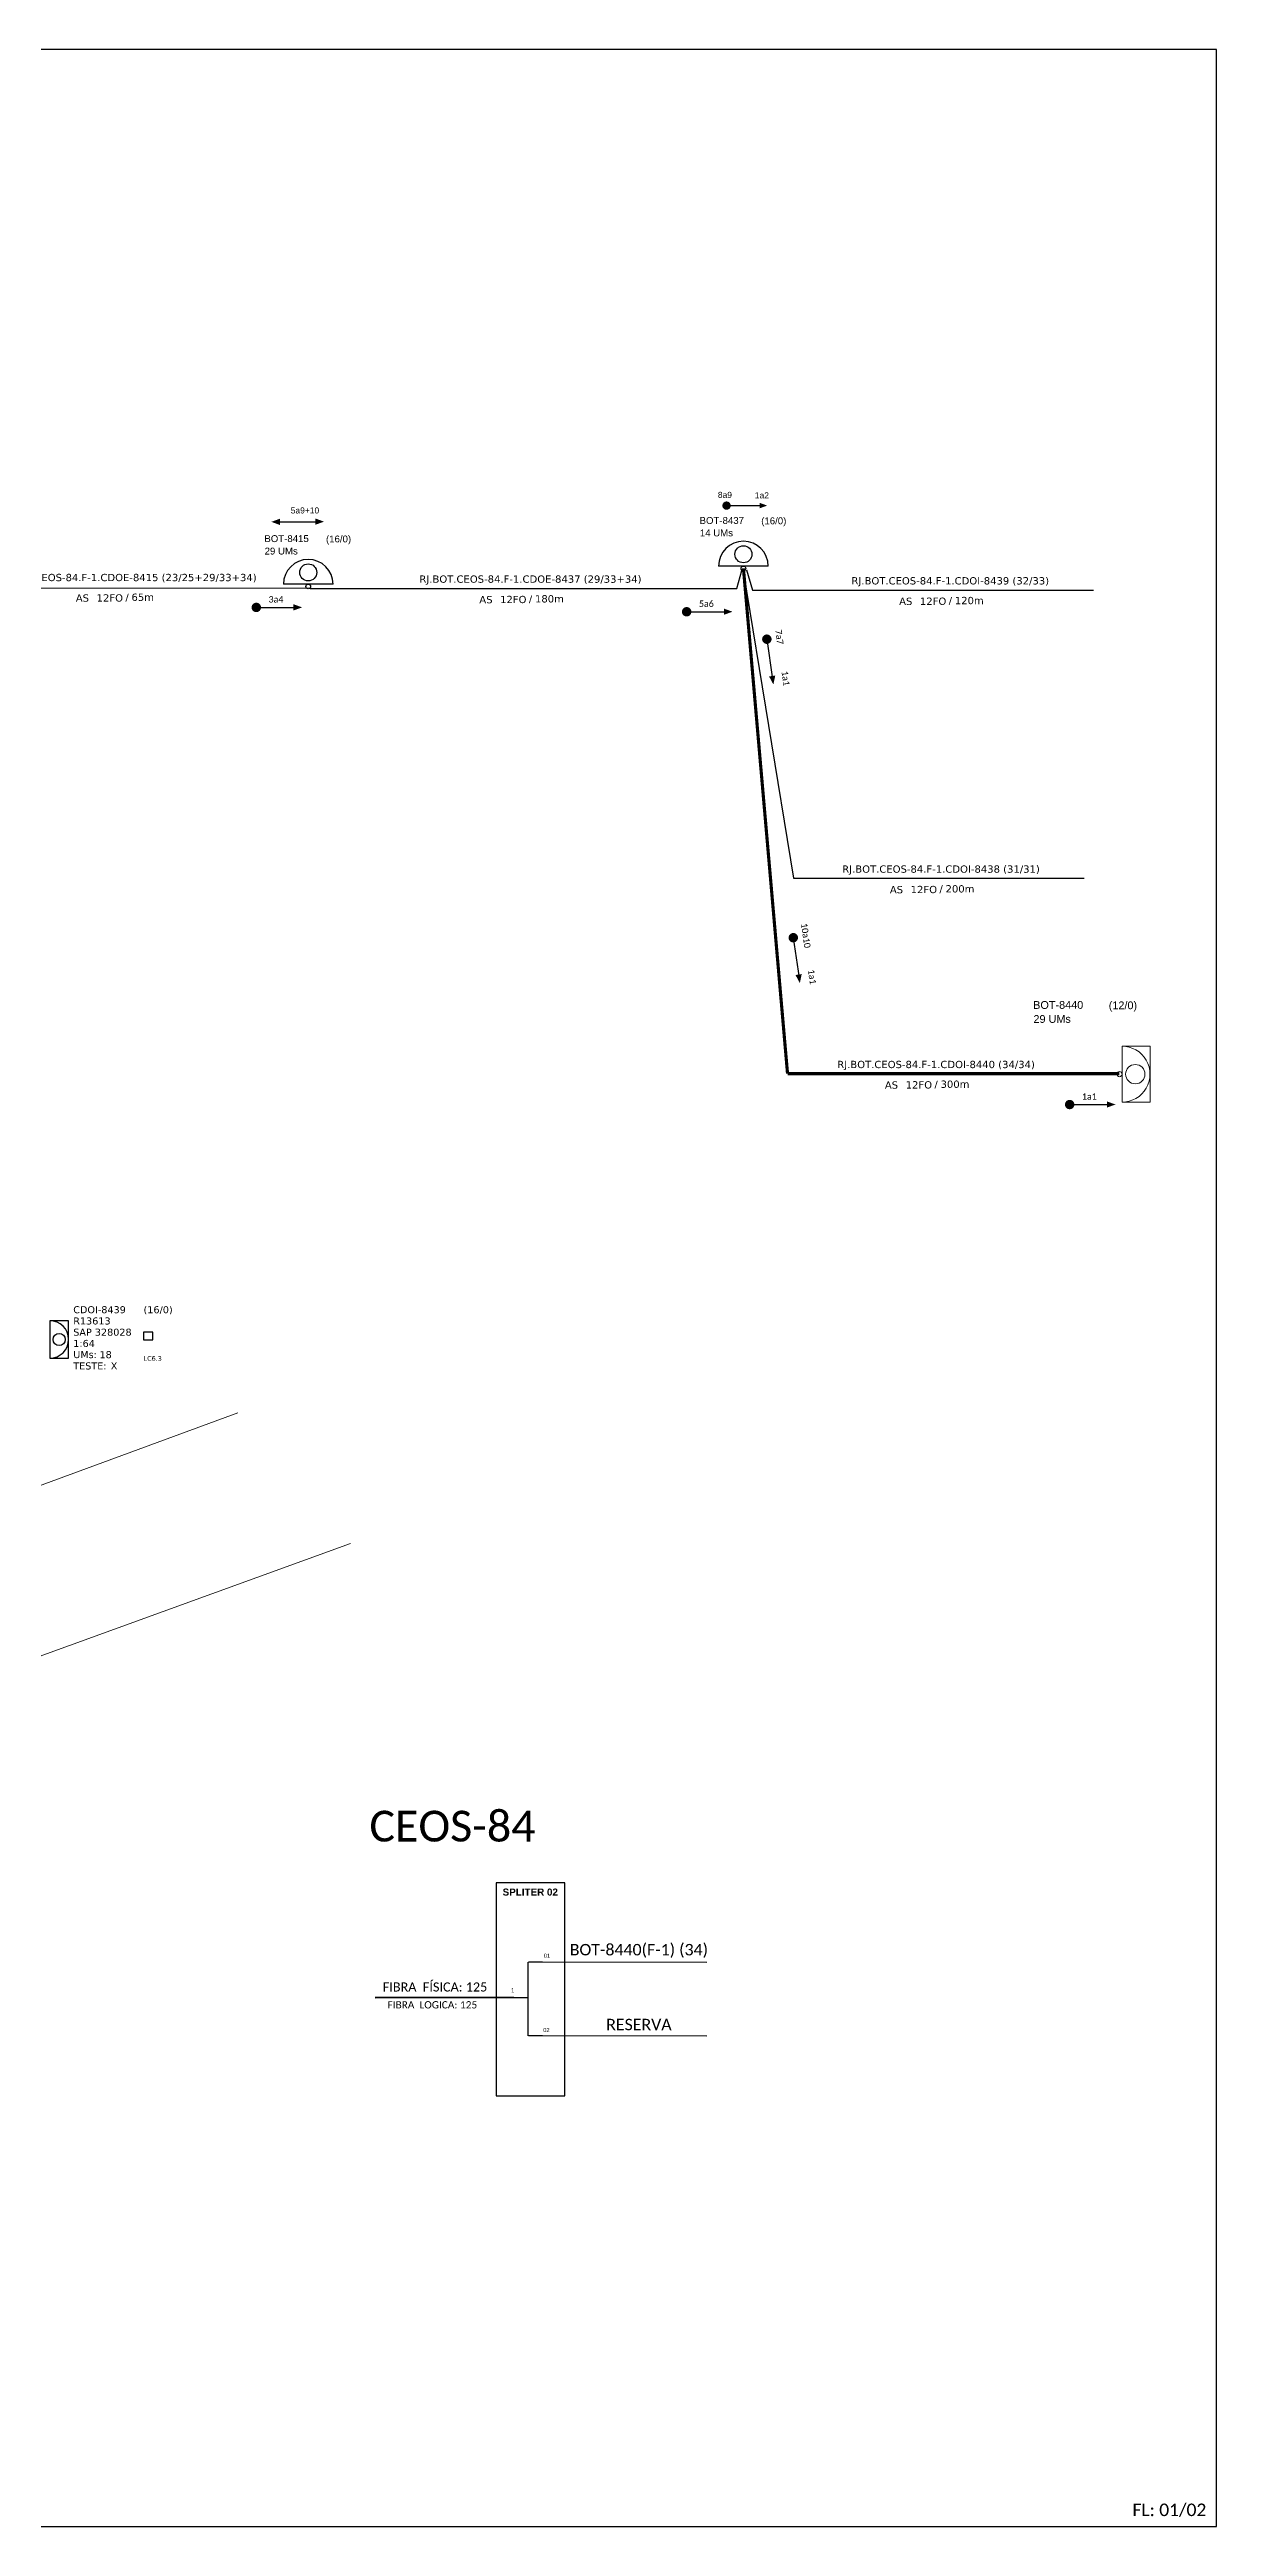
# Model space of a CAD drawing. Header units: inches. Extents: x 158 to 1895, y 602 to 1196.
# Drawn here: x 717 to 996, y 602 to 1196 of the extents above; entities that cross this region are included whole.
import ezdxf
from ezdxf.enums import TextEntityAlignment as Align

# ---------------------------------------------------------------- set-up
doc = ezdxf.new("R2010")
doc.units = ezdxf.units.IN
doc.header["$MEASUREMENT"] = 0
for name, color, linetype, lineweight in [('20.0 - Legenda - Elementos Ópticos', 1, 'Continuous', 0), ("20.0-LEGENDA DOS CDO'S", 1, 'Continuous', 0), ('20.2-CDO_POSTE', 1, 'Continuous', 5), ('40.1-ETIQUETAS', 1, 'Continuous', 20), ('Quadra', 251, 'Continuous', 0)]:
    doc.layers.add(name, color=color, linetype=linetype, lineweight=lineweight)
for name, color, linetype in [('20.4 - CDOI', 1, 'Continuous'), ('CAP a instalar', 1, 'Continuous'), ('SETA', 7, 'Continuous'), ('surveys legendas', 7, 'Continuous')]:
    doc.layers.add(name, color=color, linetype=linetype)
doc.layers.add('70.3 - Atributos Ocultos', color=102, linetype='Continuous', plot=False)
doc.layers.add('70.3 - Atributos Ocultos (Survey)', color=190, linetype='Continuous', plot=False)
doc.styles.add('ARIAL', font='arial.ttf')
doc.styles.add('siredit', font='verdana.ttf')
doc.styles.add('WMF-Calibri0', font='calibri.ttf')
doc.linetypes.add('FENCELINE1', pattern='A,0.25,-0.1,[133,ltypeshp.shx,S=0.1,R=0,X=-0.1,Y=0],-0.1,1', length=1.45)

# ---------------------------------------------------------------- blocks, each defined once
blk = doc.blocks.new('S_CDOI')
at = {"color": 0}
blk.add_lwpolyline([(-2, -1), (2, -1), (2, 1), (-2, 1)], close=True, dxfattribs=at)
blk.add_circle((0, 0), 0.65, dxfattribs=at)
blk.add_arc((0, -1), 2, 0, 180, dxfattribs=at)
blk = doc.blocks.new('*U13')
at = {"layer": '70.3 - Atributos Ocultos'}
blk.add_lwpolyline([(10, -0.03), (11, -0.03), (11, 0.77), (10, 0.77)], close=True, dxfattribs=at)
at = {"layer": '20.4 - CDOI', "color": 0, "rotation": 270}
blk.add_blockref('S_CDOI', (1, 0), dxfattribs=at)
at = {"layer": '20.0 - Legenda - Elementos Ópticos', "color": 0, "style": 'siredit'}
for s, p in [('TESTE:', (2.5, -2.83)), ('UMs:', (2.5, -1.62))]:
    blk.add_text(s, height=0.75, dxfattribs=at).set_placement(p, align=Align.MIDDLE_LEFT)
blk.add_attdef('CODIGO', text='', height=0.75, dxfattribs=at).set_placement((2.5, 3.17), align=Align.MIDDLE_LEFT)
at = {"layer": '20.0 - Legenda - Elementos Ópticos', "color": 0, "style": 'siredit', "flags": 8}
for tag, p in [('FIBRAS_UTL', (10, 3.17)), ('SAP', (2.5, 0.77)), ('LOCAL', (2.5, 1.97)), ('RACIO', (2.5, -0.43)), ('UMS', (5.3, -1.62)), ('TESTES', (6.5, -2.83))]:
    blk.add_attdef(tag, text='', height=0.75, dxfattribs=at).set_placement(p, align=Align.MIDDLE_LEFT)
at = {"layer": '70.3 - Atributos Ocultos', "style": 'siredit', "flags": 9}
blk.add_attdef('DERIVACAO', text='', height=0.5, dxfattribs=at).set_placement((10.5, 0.37), align=Align.MIDDLE_CENTER)
at = {"layer": '70.3 - Atributos Ocultos', "style": 'siredit'}
for tag, flags, p in [('ORIGEM', 9, (10, 1.97)), ('DESTINO', 9, (10, 1.17)), ('FIBRAS', 9, (11.5, 0.37)), ('FOLGA', 9, (14, 0.37)), ('FATOR', 9, (5.5, -0.43)), ('ENDERECO', 9, (10, -0.43)), ('LANCE', 8, (10, -2.03))]:
    blk.add_attdef(tag, text='', height=0.5, dxfattribs=dict(at, flags=flags)).set_placement(p, align=Align.MIDDLE_LEFT)
at = {"layer": '70.3 - Atributos Ocultos (Survey)', "style": 'siredit', "flags": 9}
blk.add_attdef('SURVEYS', text='', height=0.5, dxfattribs=at).set_placement((10, -1.23), align=Align.MIDDLE_LEFT)
blk = doc.blocks.new('CDOE-TEXTO PADRÃO')
at = {"layer": "20.0-LEGENDA DOS CDO'S", "color": 0, "style": 'ARIAL'}
for tag, p in [('CDO_N', (0.49, 7.39)), ('CORDOALHA', (0.5, 4.33)), ('SAP', (0.51, 1.67)), ('SPLITER_1', (0.59, -0.91)), ('SPLITER_2', (0.6, -3.55)), ('(XX-XX_F)S', (0.54, -8.29)), ('(XX-XX_L)S', (0.55, -10.83)), ('UMS', (0.55, -13.15))]:
    blk.add_attdef(tag, p, '', height=1.7, rotation=0.118, dxfattribs=at)
blk.add_attdef('FIBRAS_UTILIZADAS', text='', height=1.7, rotation=0.118, dxfattribs=at).set_placement((19.77, 7.43), align=Align.CENTER)
blk = doc.blocks.new('ETIQUETA_RS5F')
at = {"layer": '40.1-ETIQUETAS', "color": 0, "style": 'siredit'}
blk.add_text('/', height=1.5, dxfattribs=at).set_placement((1.55, -1.95), align=Align.MIDDLE_RIGHT)
for tag, p in [('ETIQUETA_R_SECUNDARIA', (1.18, 2.1)), ('ETIQUETA_R_PRIMARIA', (1.18, 4.1)), ('F_ATIVAS/F_MORTAS', (1.11, -4.24))]:
    blk.add_attdef(tag, text='', height=1.5, dxfattribs=at).set_placement(p, align=Align.MIDDLE_CENTER)
for tag, p in [('TIPO_CABO', (-6.62, -2.12)), ('CAP_CABO', (0.37, -2.09))]:
    blk.add_attdef(tag, text='', height=1.5, dxfattribs=at).set_placement(p, align=Align.MIDDLE_RIGHT)
blk.add_attdef('METROS', text='', height=1.5, dxfattribs=at).set_placement((2.11, -1.95), align=Align.MIDDLE_LEFT)
for tag, p in [('FUSÃO_1', (0.82, -8.39)), ('FUSÃO_2', (0.82, -10.6)), ('FUSÃO_3', (0.82, -12.93)), ('FUSÃO_4', (0.82, -15.14)), ('FUSÃO_5', (0.82, -17.16))]:
    blk.add_attdef(tag, text='', height=1.5, dxfattribs=at).set_placement(p, align=Align.CENTER)

msp = doc.modelspace()

# ---------------------------------------------------------------- linework, layer by layer
at = {"color": 5}
for p, q in [((889.06, 1072.47), (877.16, 1072.47)), ((784.73, 1068.12), (772.83, 1068.12))]:
    msp.add_line(p, q, dxfattribs=at)
at = {"color": 7, "linetype": 'Continuous'}
for p, q in [((831.44, 737.71), (831.44, 720.04)), ((834.96, 737.71), (831.61, 737.71)), ((827.96, 729.19), (831.43, 729.19)), ((834.96, 720.04), (831.61, 720.04))]:
    msp.add_line(p, q, dxfattribs=at)
at = {"color": 10, "linetype": 'Continuous'}
for p, q in [((834.96, 737.73), (874.37, 737.71)), ((834.96, 720.06), (874.37, 720.04))]:
    msp.add_line(p, q, dxfattribs=at)
at = {"color": 1, "linetype": 'Continuous', "lineweight": 60}
msp.add_line((827.96, 729.19), (794.83, 729.08), dxfattribs=at)
msp.add_lwpolyline([(157.93, 602.34), (996.5, 602.34), (996.5, 1196.34), (157.93, 1196.34), (157.93, 602.34)])
at = {"color": 7}
for points, const_width in [([(878.56, 1086.97, 1), (879.56, 1086.97, 1)], 1), ([(765.77, 1062.56, 1), (766.9, 1062.56, 1)], 1.13), ([(868.93, 1061.51, 1), (870.06, 1061.51, 1)], 1.13), ([(888.64, 1055.5, 1), (888.8, 1054.38, 1)], 1.13), ([(894.98, 983.91, 1), (895.14, 982.79, 1)], 1.13)]:
    msp.add_lwpolyline(points, format="xyb", close=True, dxfattribs=dict(at, const_width=const_width))
at = {"const_width": 1.13, "elevation": 0.94}
msp.add_lwpolyline([(960.75, 943.34, 1), (961.87, 943.34, 1)], format="xyb", close=True, dxfattribs=at)
at = {"color": 7}
msp.add_lwpolyline([(823.85, 705.58), (840.31, 705.58), (840.31, 756.69), (823.85, 756.69)], close=True, dxfattribs=at)
at = {"color": 5}
for centre, radius in [((883.11, 1075.3), 2.05), ((778.78, 1070.95), 2.05), ((883.11, 1071.92), 0.551), ((778.78, 1067.57), 0.551)]:
    msp.add_circle(centre, radius, dxfattribs=at)
for centre in [(883.11, 1072.47), (778.78, 1068.12)]:
    msp.add_arc(centre, 5.95, 0, 180, dxfattribs=at)
at = {"layer": '40.1-ETIQUETAS', "color": 1}
msp.add_line((973.86, 943.92, 0.94), (973.86, 957.34, 0.94), dxfattribs=at)
at = {"layer": '40.1-ETIQUETAS', "color": 1, "elevation": 0.94}
msp.add_lwpolyline([(973.86, 957.34), (980.58, 957.34), (980.58, 943.9), (973.86, 943.9)], close=True, dxfattribs=at)
at = {"layer": '40.1-ETIQUETAS', "color": 1}
for centre, major_axis, start_param, end_param in [((973.86, 950.63, 0.94), (-4.74, 4.74), 2.356194, 5.497787), ((973.24, 950.63, 0.94), (-0.439, 0.439), 2.356194490191766, 8.639379797371353), ((977.05, 950.63, 0.94), (1.64, 1.64), 3.926991, 10.210176)]:
    msp.add_ellipse(centre, major_axis=major_axis, ratio=1, start_param=start_param, end_param=end_param, dxfattribs=at)
at = {"layer": 'CAP a instalar', "color": 5, "linetype": 'FENCELINE1', "ltscale": 8}
for p, q in [((881.5, 1067.08), (882.75, 1071.4)), ((779.26, 1067.08), (881.5, 1067.08))]:
    msp.add_line(p, q, dxfattribs=at)
at = {"layer": 'CAP a instalar', "color": 0, "linetype": 'FENCELINE1', "ltscale": 8}
for p, q in [((883.09, 1070.83), (895.14, 997.59)), ((883.85, 1071.54), (885.31, 1066.73)), ((885.31, 1066.73), (967.03, 1066.73)), ((895.14, 997.59), (964.81, 997.59))]:
    msp.add_line(p, q, dxfattribs=at)
at = {"layer": 'CAP a instalar', "color": 5, "linetype": 'FENCELINE1', "ltscale": 7}
msp.add_line((691.64, 1067.31), (779.17, 1067.19), dxfattribs=at)
at = {"layer": 'CAP a instalar', "color": 1, "linetype": 'FENCELINE1', "ltscale": 8, "const_width": 0.754}
for points in [[(883.11, 1071.92), (893.68, 950.74)], [(893.68, 950.74), (973.21, 950.74)]]:
    msp.add_lwpolyline(points, dxfattribs=at)
at = {"layer": 'CAP a instalar', "linetype": 'FENCELINE1', "ltscale": 30, "const_width": 0.754}
msp.add_lwpolyline([(779.26, 1067.08), (779.26, 1067.08)], dxfattribs=at)
at = {"layer": 'Quadra'}
for points in [[(578.17, 929.64), (618.17, 818.56), (618.74, 817.8), (619.63, 817.42), (620.63, 817.48), (761.92, 869.37)], [(788.93, 838.08), (463.7, 719.97)]]:
    msp.add_lwpolyline(points, dxfattribs=at)
at = {"layer": 'SETA', "color": 7}
for points in [[(771.57, 1083.12), (781.27, 1083.12)], [(879.06, 1086.97), (887.65, 1086.97)], [(766.33, 1062.56), (776.03, 1062.56)], [(869.49, 1061.51), (879.19, 1061.51)], [(888.72, 1054.94), (890.09, 1045.34)], [(895.06, 983.35), (896.43, 973.75)]]:
    msp.add_lwpolyline(points, dxfattribs=at)
at = {"layer": 'SETA', "elevation": 0.94}
msp.add_lwpolyline([(961.31, 943.34), (971.01, 943.34)], dxfattribs=at)
at = {"layer": 'SETA', "color": 7}
for points in [[(886.96, 1087.65), (888.8, 1086.98), (886.96, 1086.31)], [(772.01, 1082.32), (769.94, 1083.08), (772.01, 1083.83)], [(780.49, 1083.88), (782.56, 1083.13), (780.49, 1082.38)], [(775.25, 1063.32), (777.32, 1062.57), (775.25, 1061.82)], [(878.41, 1062.28), (880.48, 1061.53), (878.41, 1060.78)], [(890.74, 1046.22), (890.29, 1044.07), (889.25, 1046.01)], [(897.08, 974.63), (896.63, 972.47), (895.59, 974.41)]]:
    msp.add_solid(points, dxfattribs=at)
at = {"layer": 'SETA'}
msp.add_solid([(970.23, 944.1, 0.94), (972.3, 943.35, 0.94), (970.23, 942.6, 0.94)], dxfattribs=at)

# ---------------------------------------------------------------- block references
at = {"layer": '20.2-CDO_POSTE', "color": 5}
ref = msp.add_blockref('CDOE-TEXTO PADRÃO', (879.69, 1071.5), dxfattribs=dict(at, xscale=0.9720000028610228, yscale=0.9720000028610228, zscale=0.9719999999999996))
ref.add_attrib('CDO_N', 'BOT-8437', (872.6, 1082.57), dxfattribs={"layer": "20.0-LEGENDA DOS CDO'S", "color": 0, "height": 1.652, "rotation": 0.11799, "style": 'ARIAL'})
ref.add_attrib('CORDOALHA', '14 UMs', (872.66, 1079.59), dxfattribs={"layer": "20.0-LEGENDA DOS CDO'S", "color": 0, "height": 1.652, "rotation": 0.11799, "style": 'ARIAL'})
ref.add_attrib('FIBRAS_UTILIZADAS', '       (16/0)', dxfattribs={"layer": "20.0-LEGENDA DOS CDO'S", "color": 0, "height": 1.6523, "rotation": 0.11799, "style": 'ARIAL'}).set_placement((888.14, 1082.49), align=Align.CENTER)
ref = msp.add_blockref('CDOE-TEXTO PADRÃO', (775.36, 1067.15), dxfattribs=dict(at, xscale=0.9720000028610228, yscale=0.9720000028610228, zscale=0.9719999999999996))
ref.add_attrib('CDO_N', 'BOT-8415', (768.27, 1078.22), dxfattribs={"layer": "20.0-LEGENDA DOS CDO'S", "color": 0, "height": 1.652, "rotation": 0.11799, "style": 'ARIAL'})
ref.add_attrib('CORDOALHA', '29 UMs', (768.33, 1075.24), dxfattribs={"layer": "20.0-LEGENDA DOS CDO'S", "color": 0, "height": 1.652, "rotation": 0.11799, "style": 'ARIAL'})
ref.add_attrib('FIBRAS_UTILIZADAS', '       (16/0)', dxfattribs={"layer": "20.0-LEGENDA DOS CDO'S", "color": 0, "height": 1.6523, "rotation": 0.11799, "style": 'ARIAL'}).set_placement((783.81, 1078.14), align=Align.CENTER)
at = {"layer": '20.4 - CDOI', "color": 0}
ref = msp.add_blockref('*U13', (716.84, 887.01), dxfattribs=dict(at, xscale=2.24651368282457, yscale=2.246513684786123, zscale=2.24651368269386))
ref.add_attrib('CODIGO', 'CDOI-8439', dxfattribs={"layer": '20.0 - Legenda - Elementos Ópticos', "color": 0, "height": 1.685, "style": 'siredit'}).set_placement((722.45, 894.14), align=Align.MIDDLE_LEFT)
ref.add_attrib('LOCAL', 'R13613', dxfattribs={"layer": '20.0 - Legenda - Elementos Ópticos', "color": 0, "height": 1.685, "style": 'siredit'}).set_placement((722.45, 891.44), align=Align.MIDDLE_LEFT)
ref.add_attrib('SAP', 'SAP 328028', dxfattribs={"layer": '20.0 - Legenda - Elementos Ópticos', "color": 0, "height": 1.685, "style": 'siredit'}).set_placement((722.45, 888.75), align=Align.MIDDLE_LEFT)
ref.add_attrib('RACIO', '1:64', dxfattribs={"layer": '20.0 - Legenda - Elementos Ópticos', "color": 0, "height": 1.685, "style": 'siredit'}).set_placement((722.45, 886.05), align=Align.MIDDLE_LEFT)
ref.add_attrib('UMS', '18', dxfattribs={"layer": '20.0 - Legenda - Elementos Ópticos', "color": 0, "height": 1.685, "style": 'siredit'}).set_placement((728.74, 883.35), align=Align.MIDDLE_LEFT)
ref.add_attrib('FIBRAS_UTL', '(16/0)', dxfattribs={"layer": '20.0 - Legenda - Elementos Ópticos', "color": 0, "height": 1.685, "style": 'siredit'}).set_placement((739.3, 894.14), align=Align.MIDDLE_LEFT)
ref.add_attrib('LANCE', 'LC6.3', dxfattribs={"layer": '70.3 - Atributos Ocultos', "height": 1.123, "style": 'siredit'}).set_placement((739.3, 882.46), align=Align.MIDDLE_LEFT)
ref.add_attrib('TESTES', 'X', dxfattribs={"layer": '20.0 - Legenda - Elementos Ópticos', "color": 0, "height": 1.68, "style": 'siredit'}).set_placement((731.44, 880.66), align=Align.MIDDLE_LEFT)
at = {"layer": '40.1-ETIQUETAS', "color": 0}
ref = msp.add_blockref('ETIQUETA_RS5F', (929.09, 997.35, 0.94), dxfattribs=dict(at, xscale=1.166399984998861, yscale=1.16639998499977, zscale=1.16639998499977))
ref.add_attrib('ETIQUETA_R_SECUNDARIA', 'RJ.BOT.CEOS-84.F-1.CDOI-8438 (31/31)', dxfattribs={"color": 0, "height": 1.7496, "style": 'siredit'}).set_placement((930.47, 999.81, 0.94), align=Align.MIDDLE_CENTER)
ref.add_attrib('TIPO_CABO', 'AS', dxfattribs={"color": 0, "height": 1.75, "style": 'siredit'}).set_placement((921.38, 994.88, 0.94), align=Align.MIDDLE_RIGHT)
ref.add_attrib('CAP_CABO', '12FO', dxfattribs={"color": 0, "height": 1.75, "style": 'siredit'}).set_placement((929.52, 994.91, 0.94), align=Align.MIDDLE_RIGHT)
ref.add_attrib('METROS', '200m', dxfattribs={"color": 0, "height": 1.75, "style": 'siredit'}).set_placement((931.56, 995.07, 0.94), align=Align.MIDDLE_LEFT)
at = {"layer": '40.1-ETIQUETAS', "color": 1}
ref = msp.add_blockref('CDOE-TEXTO PADRÃO', (960.56, 953.79, 0.94), dxfattribs=dict(at, xscale=1.096482935592575, yscale=1.09648293559303, zscale=1.096482935593149))
ref.add_attrib('CDO_N', 'BOT-8440', (952.56, 966.28, 0.94), dxfattribs={"layer": "20.0-LEGENDA DOS CDO'S", "color": 0, "height": 1.864, "rotation": 0.11799, "style": 'ARIAL'})
ref.add_attrib('CORDOALHA', '29 UMs', (952.63, 962.92, 0.94), dxfattribs={"layer": "20.0-LEGENDA DOS CDO'S", "color": 0, "height": 1.864, "rotation": 0.11799, "style": 'ARIAL'})
ref.add_attrib('FIBRAS_UTILIZADAS', '           (12/0)', dxfattribs={"layer": "20.0-LEGENDA DOS CDO'S", "color": 0, "height": 1.8639, "rotation": 0.11799, "style": 'ARIAL'}).set_placement((970.1, 966.19, 0.94), align=Align.CENTER)

# ---------------------------------------------------------------- texts
at = {"style": 'WMF-Calibri0'}
msp.add_text('FL: 01/02', height=3, dxfattribs=at).set_placement((976.36, 604.83))
at = {"color": 7, "char_height": 1.5342, "width": 28.6065, "attachment_point": 5}
for s, insert in [('\\C7;\\fCalibri|b0|i0|c0|p34;3a4', (771.05, 1064.49)), ('\\fCalibri|b0|i0|c0|p34;5a6', (874.22, 1063.45))]:
    msp.add_mtext(s, dxfattribs=dict(at, insert=insert))
at = {"color": 7, "char_height": 1.5342, "width": 28.6065, "attachment_point": 5, "rotation": 278.13976}
for s, insert in [('\\fCalibri|b0|i0|c0|p34;7a7', (891.72, 1055.46)), ('\\fCalibri|b0|i0|c0|p34;1a1', (893.23, 1045.54)), ('{\\fCalibri|b0|i0|c0|p34;10a10}', (898.06, 983.87)), ('\\fCalibri|b0|i0|c0|p34;1a1', (899.57, 973.95))]:
    msp.add_mtext(s, dxfattribs=dict(at, insert=insert))
at = {"attachment_point": 5}
for s, insert, char_height, width in [('\\C7;\\fCalibri|b0|i0|c0|p34;1a1', (966.03, 945.27, 0.94), 1.5342, 28.6065), ('{\\fCalibri|b0|i0|c0|p34;\\C7;CEOS-84}', (813.36, 770.25), 7.3758, 106.6243), ('{\\fArial|b1|i0|c0|p34;\\C10;SPLITER 02}', (832.01, 754.47), 1.6911, 15.8334), ('\\C7;\\fArial|b0|i0;\\H0.578704x;01 ', (836.02, 739.21), 1.6911, 3.292), ('{\\fCalibri|b0|i0|c0|p34;\\C1;BOT-8440(F-1) (34)}', (858.05, 740.37), 2.7432, 39.6551), ('{\\fCalibri|b0|i0|c0|p34;\\C7;FIBRA  FÍSICA: 125}', (809.18, 731.71), 2.1775, 32.9205), ('\\C7;\\fArial|b0|i0|;\\H1.0273588255048;1', (827.81, 730.93), 1.6911, 1.675), ('{\\fCalibri|b0|i0|c0|p34;\\C7;FIBRA  LOGICA: 125}', (808.53, 727.43), 1.7421, 32.9205), ('\\C7;\\fArial|b0|i0;\\H0.578704x;02 ', (835.88, 721.4), 1.6911, 3.5799), ('{\\fCalibri|b0|i0|c0|p34;\\C7;RESERVA}', (858.05, 722.7), 2.7432, 39.6551)]:
    msp.add_mtext(s, dxfattribs=dict(at, insert=insert, char_height=char_height, width=width))
at = {"layer": '40.1-ETIQUETAS', "color": 1, "style": 'siredit'}
for s, p in [('RJ.BOT.CEOS-84.F-1.CDOE-8415 (23/25+29/33+34)', (735.33, 1069.73)), ('RJ.BOT.CEOS-84.F-1.CDOE-8437 (29/33+34)', (832.05, 1069.35)), ('RJ.BOT.CEOS-84.F-1.CDOI-8440 (34/34)', (929.28, 952.95, 0.94))]:
    msp.add_text(s, height=1.7496, dxfattribs=at).set_placement(p, align=Align.MIDDLE_CENTER)
at = {"layer": '40.1-ETIQUETAS', "color": 0, "style": 'siredit'}
msp.add_text('RJ.BOT.CEOS-84.F-1.CDOI-8439 (32/33)', height=1.7496, dxfattribs=at).set_placement((932.69, 1068.94, 0.94), align=Align.MIDDLE_CENTER)
for s, p in [('AS', (726.23, 1064.81)), ('12FO', (734.38, 1064.83)), ('/', (735.76, 1065)), ('AS', (822.96, 1064.43)), ('12FO', (831.1, 1064.46)), ('/', (832.48, 1064.62)), ('AS', (923.6, 1064.02, 0.94)), ('12FO', (931.74, 1064.04, 0.94)), ('/', (933.12, 1064.21, 0.94))]:
    msp.add_text(s, height=1.75, dxfattribs=at).set_placement(p, align=Align.MIDDLE_RIGHT)
for s, p in [('65m', (736.41, 1065)), ('180m', (833.14, 1064.62)), ('120m', (933.78, 1064.21, 0.94))]:
    msp.add_text(s, height=1.75, dxfattribs=at).set_placement(p, align=Align.MIDDLE_LEFT)
at = {"layer": '40.1-ETIQUETAS', "color": 1, "style": 'siredit'}
for s, p in [('AS', (920.18, 948.03, 0.94)), ('12FO', (928.33, 948.06, 0.94)), ('/', (929.7, 948.22, 0.94))]:
    msp.add_text(s, height=1.75, dxfattribs=at).set_placement(p, align=Align.MIDDLE_RIGHT)
msp.add_text('300m', height=1.75, dxfattribs=at).set_placement((930.36, 948.22, 0.94), align=Align.MIDDLE_LEFT)
at = {"layer": 'surveys legendas', "color": 7, "style": 'ARIAL'}
for s, p in [('8a9', (876.98, 1088.82)), ('1a2', (885.84, 1088.71))]:
    msp.add_text(s, height=1.451, dxfattribs=at).set_placement(p)
at = {"layer": 'surveys legendas', "color": 1, "style": 'ARIAL'}
msp.add_text('5a9+10', height=1.451, dxfattribs=at).set_placement((774.59, 1085.09))

doc.saveas('drawing.dxf')
